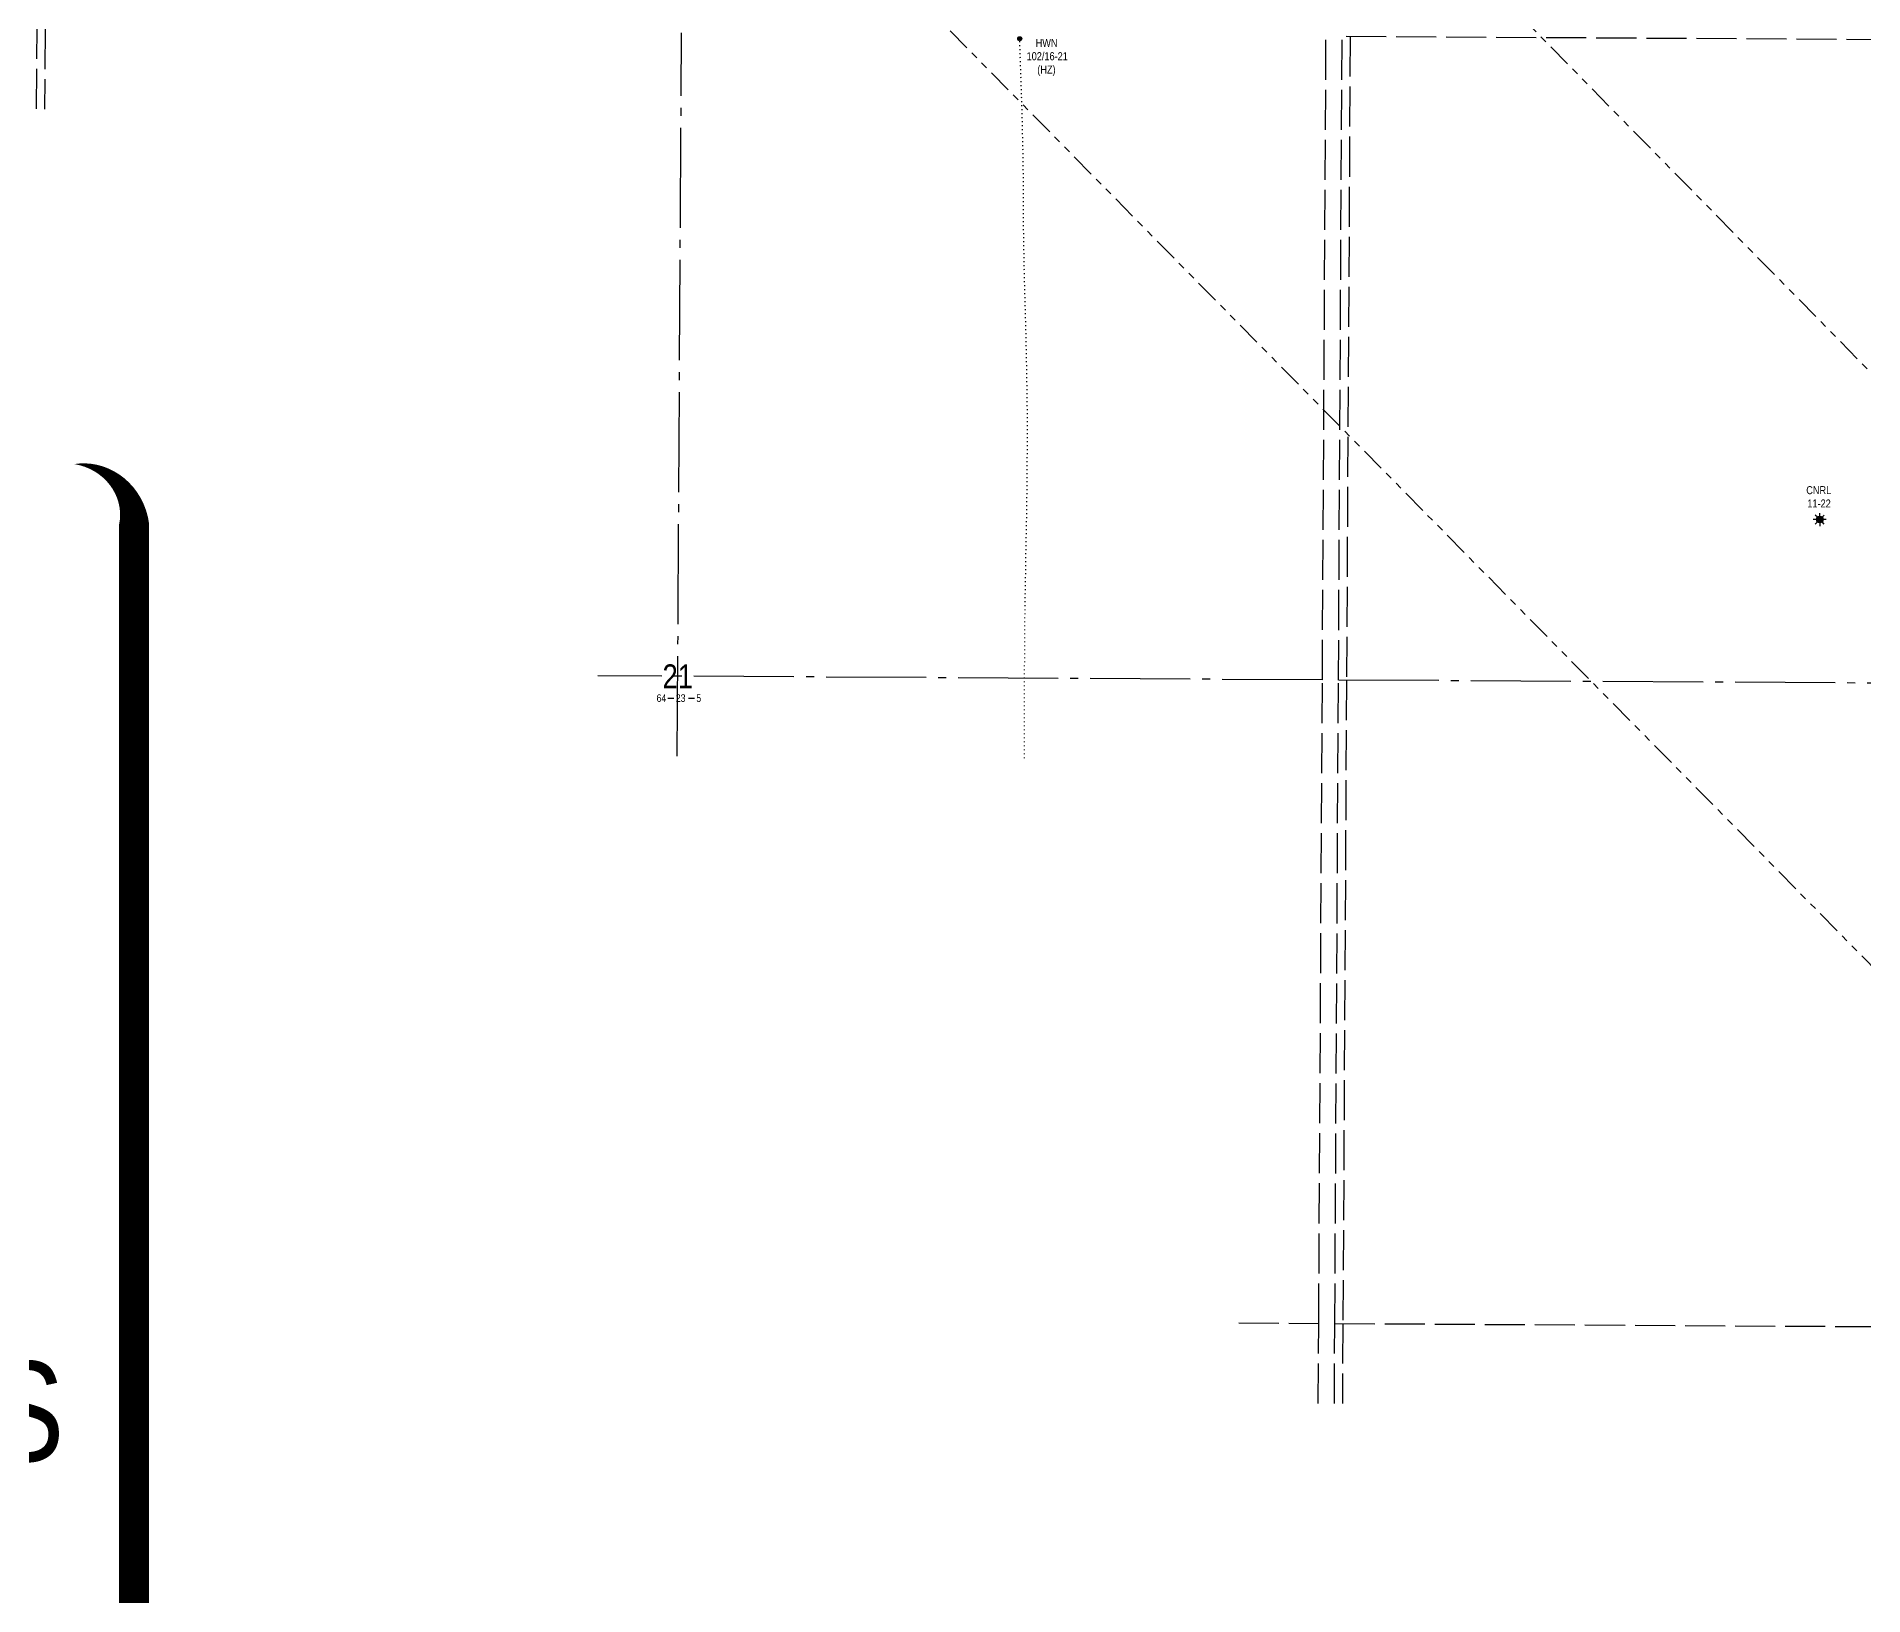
# Model space of a CAD drawing. Header units: inches. Extents: x 464475 to 485921, y 6038951 to 6050475.
# Drawn here: x 472226 to 474508, y 6043914 to 6045862 of the extents above; entities that cross this region are included whole.
import ezdxf
from ezdxf.enums import TextEntityAlignment as Align

# ---------------------------------------------------------------- set-up
doc = ezdxf.new("R2010")
doc.units = ezdxf.units.IN
doc.header["$LTSCALE"] = 5
for name, pattern in [('foc-DOT', [1, 0.2, -0.8]), ('foc-DRILLPATH', [14.75, 6, -1.75, 1.75, -1.75, 1.75, -1.75]), ('foc-QUARTERLINE', [33, 25, -3, 2, -3]), ('foc-UNSURVEYED', [12.5, 10, -2.5])]:
    doc.linetypes.add(name, pattern=pattern)
for name, color, linetype in [('10', 1, 'Continuous'), ('9', 3, 'Continuous'), ('ABADATA-DRILL-T', 8, 'Continuous'), ('AS-DRILL', 8, 'foc-DOT'), ('AS-DRILL-T', 8, 'Continuous'), ('L-QSEC', 8, 'foc-QUARTERLINE'), ('L-SECLBL', 7, 'Continuous'), ('L-USEC', 7, 'foc-UNSURVEYED'), ('P-PDRILLPATH', 12, 'foc-DRILLPATH')]:
    doc.layers.add(name, color=color, linetype=linetype)
doc.layers.add('DISCLAIMER', color=7, linetype='Continuous', plot=False)
doc.styles.add('80', font='ARIALN.TTF', dxfattribs={"height": 10})
doc.styles.add('80L', font='ARIALN.TTF', dxfattribs={"height": 10})
doc.styles.add('SIMPLEX', font='ARIALN.TTF')

# ---------------------------------------------------------------- blocks, each defined once
blk = doc.blocks.new('L-SECLBL')
at = {"layer": '9', "color": 7}
for p, q in [((-5.1, -27.8), (-12.3, -27.8)), ((20.7, -27.8), (13.5, -27.8))]:
    blk.add_line(p, q, dxfattribs=at)
at = {"layer": '10', "color": 2, "style": 'SIMPLEX'}
blk.add_attdef('SEC', text='', height=30, dxfattribs=at).set_placement((0, 0), align=Align.MIDDLE)
at = {"layer": '10', "color": 5, "style": '80L'}
blk.add_attdef('TWP', text='', height=9.5, dxfattribs=at).set_placement((-14.4, -27.4), align=Align.MIDDLE_RIGHT)
blk.add_attdef('RGE', text='', height=9.5, dxfattribs=at).set_placement((3.6, -27.4), align=Align.MIDDLE_CENTER)
blk.add_attdef('MER', text='', height=9.5, dxfattribs=at).set_placement((23.2, -27.4), align=Align.MIDDLE_LEFT)
blk = doc.blocks.new('BH-Existing')
at = {"layer": 'AS-DRILL-T'}
h = blk.add_hatch(color=256, dxfattribs=at)
h.dxf.hatch_style = 1
edge = h.paths.add_edge_path()
edge.add_arc((0, 0), 0.5, 0, 360)
blk.add_circle((0, 0), 0.5, dxfattribs=at)
blk = doc.blocks.new('GAS')
h = blk.add_hatch(color=255)
h.dxf.hatch_style = 1
edge = h.paths.add_edge_path()
edge.add_arc((0, 0), 0.9, 0, 360)
for p, q in [((-0.81, 0), (-1.62, 0)), ((-0.57, 0.57), (-1.14, 1.14)), ((0, 0.81), (0, 1.62)), ((0.57, 0.57), (1.14, 1.14)), ((1.62, 0), (0.81, 0)), ((-0.57, -0.57), (-1.14, -1.14)), ((0, -0.81), (0, -1.62)), ((1.14, -1.14), (0.57, -0.57))]:
    blk.add_line(p, q)
blk.add_circle((0, 0), 0.8)
blk = doc.blocks.new('Disclaimer_Legal')
at = {"layer": 'DISCLAIMER', "color": 254, "flags": 128}
blk.add_lwpolyline([(-3612.9, -1104.6, 37.5, 37.5, 0), (4096.1, -1104.6, 37.5, 37.5, 0.414214), (4171.1, -1029.6, 37.5, 37.5, 0), (4171.1, 2078.7, 37.5, 0, 0.414214), (4096.1, 2153.7, 0, 0, 0), (-3612.9, 2153.7, 0, 0, 0.414214), (-3687.9, 2078.7, 0, 0, 0), (-3687.9, -1029.6, 0, 37.5, 0.414214)], format="xyseb", close=True, dxfattribs=at)
at = {"layer": 'DISCLAIMER', "color": 254, "insert": (241.6, 533.9), "char_height": 125, "width": 7717.568, "attachment_point": 5, "style": '80'}
blk.add_mtext('NOTICE TO THE CORPORATION, PERSON &/OR PERSONS REGARDING THIS COMPUTER AIDED DESIGN AND DRAFTING (CADD) FILES. ACCEPTANCE OF THE CADD DATA IS BASED ON THE FOLLOWING DISCLAIMER WHICH COVERS ALL CADD DATA RECIEVED FROM COMPASS GEOMATICS LTD.\\P{\\fArial Narrow|b1|i0|c0|p34;DISCLAIMER}\\PCOMPASS GEOMATICS LTD. MAKES NO REPRESENTATION OR WARRANTIES, EXPRESS OR IMPLIED, WITH RESPECT TO THE REUSE OF THE DATA PROVIDED HEREWITH, REGARDLESS OF ITS FORMAT OR THE MEANS OF ITS TRANSMISSION. THERE IS NO GUARANTEE OR REPRESENTATION TO THE USER AS TO THE ACCURACY, CURRENCY, SUITABILITY OR RELIABILITY OF THIS DATA FOR ANY PURPOSE. THE USER ACCEPTS THE DATA "AS IS", AND ASSUMES ALL RISKS ASSOCIATED WITH ITS USE. BY ACCEPTANCE OF THIS DATA, THE USER AGREES NOT TO TRANSMIT THIS DATA OR PROVIDE ACCESS OR ANY PART OF IT TO ANOTHER PARTY UNLESS THE USER SHALL INCLUDE WITH THE DATA A COPY OF THIS DISCLAIMER. COMPASS GEOMATICS LTD. ASSUMES NO RESPONSIBILITY FOR ACTUAL OR CONSEQUENTIAL DAMAGE AS A RESULT OF ANY USER\'S RELIANCE ON THIS DATA. THIS CADD FILE IS FOR ILLUSTRATION PURPOSES ONLY.\\PIF YOU REQUIRE MORE ACCURATE INFORMATION, PLEASE CONTACT DARCI ANGLEHART AT COMPASS GEOMATICS LTD. VIA EMAIL: darci.anglehart@compassgeomatics.ca OR CELL: 506-961-7292', dxfattribs=at)

msp = doc.modelspace()

# ---------------------------------------------------------------- linework, layer by layer
at = {"layer": 'AS-DRILL', "flags": 128}
msp.add_lwpolyline([(473460.531, 6044960.438), (473460.426, 6044968.362), (473460.319, 6044987.823), (473460.461, 6045007.303), (473460.484, 6045026.783), (473460.467, 6045046.253), (473460.54, 6045065.723), (473460.672, 6045085.163), (473460.805, 6045104.642), (473460.918, 6045124.122), (473461.101, 6045143.631), (473461.394, 6045163.12), (473461.746, 6045182.538), (473462.049, 6045202.007), (473462.341, 6045221.465), (473462.744, 6045240.943), (473463.197, 6045260.411), (473463.5, 6045279.91), (473463.563, 6045299.4), (473463.646, 6045318.87), (473463.928, 6045338.328), (473464.151, 6045357.767), (473464.153, 6045377.208), (473463.976, 6045396.659), (473463.729, 6045416.121), (473463.421, 6045435.583), (473463.074, 6045455.065), (473462.687, 6045474.498), (473462.26, 6045494.01), (473461.742, 6045513.474), (473461.155, 6045532.928), (473460.608, 6045552.421), (473460.191, 6045571.884), (473459.803, 6045591.346), (473459.448, 6045611.089), (473459.17, 6045630.551), (473459.013, 6045650.032), (473459.006, 6045669.502), (473458.979, 6045688.973), (473458.771, 6045708.464), (473458.394, 6045727.967), (473457.957, 6045747.45), (473457.46, 6045766.903), (473456.842, 6045786.357), (473456.195, 6045805.811), (473455.568, 6045825.285), (473454.919, 6045844.449), (473454.396, 6045859.442)], dxfattribs=at)
at = {"layer": 'L-QSEC'}
for p, q in [((473026.726, 6044962.962), (473031.993, 6045866.965)), ((473832.468, 6045058.222), (472927.363, 6045063.489)), ((475462.964, 6045048.719), (473852.577, 6045058.105))]:
    msp.add_line(p, q, dxfattribs=at)
at = {"layer": 'L-USEC'}
for p, q in [((472226.367, 6045771.678), (472226.967, 6045871.623)), ((472237.017, 6045871.565), (472236.417, 6045771.619)), ((473832.468, 6045058.222), (473837.01, 6045862.248)), ((473852.577, 6045058.108), (473857.119, 6045862.13)), ((474662.16, 6045857.437), (473857.119, 6045862.13)), ((473867.169, 6045862.072), (473862.627, 6045058.046)), ((473827.928, 6044254.196), (473832.468, 6045058.222)), ((473848.037, 6044254.079), (473852.577, 6045058.108)), ((473862.627, 6045058.046), (473858.087, 6044254.02)), ((473727.983, 6044254.778), (473827.928, 6044254.196)), ((473827.364, 6044154.25), (473827.928, 6044254.196)), ((473847.473, 6044154.133), (473848.037, 6044254.079)), ((473848.037, 6044254.079), (474653.378, 6044249.386)), ((473858.087, 6044254.02), (473857.522, 6044154.075))]:
    msp.add_line(p, q, dxfattribs=at)
at = {"layer": 'P-PDRILLPATH', "flags": 128}
for points in [[(476330.298, 6044428.96), (475773.961, 6044163.191), (472389.698, 6047608.578)], [(476330.157, 6044424.042), (475347.988, 6043952.294), (474903.953, 6044442.207), (474686.949, 6044530.207), (472333.222, 6046918.766)]]:
    msp.add_lwpolyline(points, dxfattribs=at)

# ---------------------------------------------------------------- block references
at = {"xscale": 0.99946998, "yscale": 0.99946998, "zscale": 0.99946998}
msp.add_blockref('Disclaimer_Legal', (468179.369, 6043175.383), dxfattribs=at)
at = {"layer": 'ABADATA-DRILL-T', "xscale": 4.997349899999994, "yscale": 4.997349899999994, "zscale": 4.997349899999994}
msp.add_blockref('BH-Existing', (473454.396, 6045859.442), dxfattribs=at)
at = {"layer": 'ABADATA-DRILL-T', "linetype": 'Continuous', "xscale": 4.997349899999994, "yscale": 4.997349899999994, "zscale": 4.997349899999994}
msp.add_blockref('GAS', (474453.778, 6045258.592), dxfattribs=at)
at = {"layer": 'L-SECLBL', "xscale": 0.99946998, "yscale": 0.99946998, "zscale": 0.99946998}
msp.add_blockref('L-SECLBL', (473027.309, 6045062.908), dxfattribs=at).add_auto_attribs({'SEC': '21', 'TWP': '64', 'RGE': '23', 'MER': '5'})

# ---------------------------------------------------------------- texts
at = {"layer": 'ABADATA-DRILL-T', "char_height": 9.9947, "attachment_point": 1, "style": '80L'}
for s, width, insert in [('\\pi12.038;HWN\\P\\pi0.6767;102/16-21 \\P\\pi14.039;(HZ)', 49.57476, (473462.319, 6045859.244)), ('\\pi12.636;CNRL\\P\\pi14.003;11-22', 55.45471, (474424.294, 6045300.351))]:
    msp.add_mtext_dynamic_manual_height_columns(s, width=width, gutter_width=50.026, heights=[0], dxfattribs=dict(at, insert=insert))

doc.saveas('drawing.dxf')
